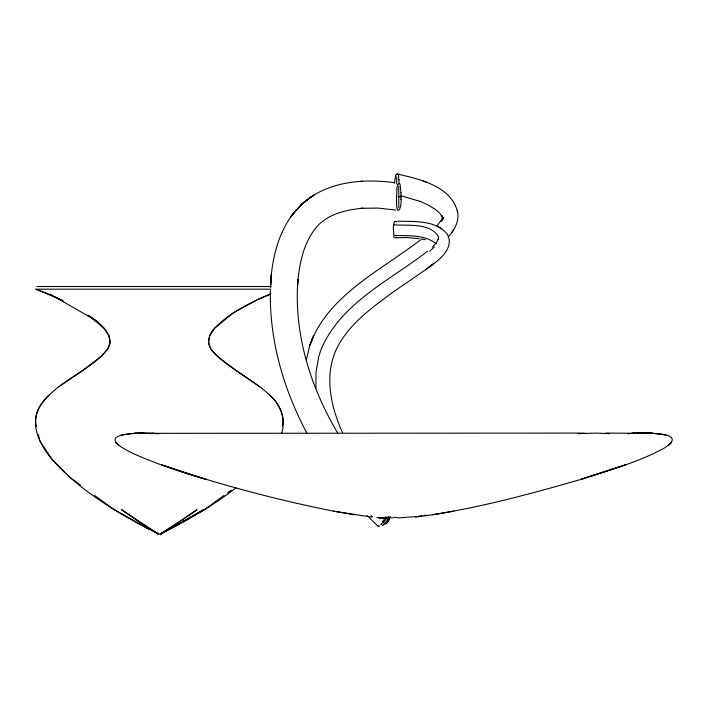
<?xml version="1.0" encoding="UTF-8"?>
<svg xmlns="http://www.w3.org/2000/svg" width="708" height="708" viewBox="0 0 708 708"><rect width="100%" height="100%" fill="white"/><g stroke="black" fill="none" stroke-linecap="round" stroke-linejoin="round"><path stroke-width="1.06" d="M396.569 197.32L396.94 189.284M270.385 290.563C269.27 340.442 283.722 389.781 307.104 433.535M379.284 526.248L378.497 526.646L378.789 525.876A11.806 1.46 -36.6 0 1 378.895 525.699M400.94 199.178C402.109 208.471 396.241 217.754 396.569 201.116M394.489 183.319L395.56 175.416M270.668 284.474L270.5 287.227C271.571 252.606 282.536 213.798 314.095 195.01L303.971 202.267L293.068 213.789L302.316 203.709L301.033 204.931L311.184 196.833M270.5 287.227L270.872 280.899M297.696 282.766L297.493 285.528L297.944 279.616C293.652 333.627 310.502 387.603 338.061 433.641M393.506 226.64L393.887 223.445A7.992 3.239 77.9 0 1 394.453 222.064L394.843 221.524M271.146 277.439L270.686 283.651L271.465 274.023L271.226 276.775M297.723 282.377C299.511 262.624 303.882 241.747 317.157 226.312C328.733 213.727 346.513 209.727 362.903 208.223L359.735 208.488M306.254 360.204L309.883 345.035L313.715 335.495L309.865 345.336C327.22 295.59 380.886 270.474 420.782 239.685M442.801 217.763L442.42 219.692L442.58 216.453L442.854 219.825L441.845 215.604L442.704 217.418L439.916 213.365L435.208 209.276L428.11 204.984L419.959 201.276M282.262 426.358C285.572 414.64 278.049 402.896 269.801 395.126C252.552 379.072 230.242 369.488 213.701 352.628C206.223 345.973 207.709 334.725 214.613 328.264C229.967 312.069 250.844 302.537 270.969 293.687M442.845 217.4L441.916 219.896L442.898 217.931M281.563 433.429C286.271 419.685 280.333 404.516 269.801 395.126M438.234 239.286L436.27 242.888L432.296 247.154M397.746 185.213L398.516 183.823L399.524 183.593M388.657 517.406L387.869 518.991M383.833 522.415L385.789 518.716M386.595 517.106L386.125 518.061M442.942 217.852L441.217 221.188L442.704 218.365L436.942 225.896M448.102 237.109C454.607 230.109 459.961 220.347 457.315 210.55L457.598 212.081C451.359 186.054 419.517 179.115 397.188 173.991M451.908 232.366L453.412 230.082M89.757 316.087C99.678 322.972 116.05 335.468 107.625 349.106C88.571 373.169 54.454 381.338 38.613 408.472C30.019 426.154 40.48 445.863 52.029 459.342C78.836 489.75 114.315 510.831 149.671 529.788M381.603 523.902L386.665 518.336A13.762 1.328 -46 0 1 388.426 516.424M48.861 395.126C40.568 402.932 33.364 414.711 36.4 426.358M427.526 251.225C390.011 280.457 341.168 302.635 321.397 348.805A85.898 84.287 -4.5 0 0 318.883 356.186L316.034 372.054L315.927 388.55M342.389 432.446C331.424 407.79 324.583 378.736 334.875 352.69C346.035 326.087 370.558 308.653 393.055 292.147C406.286 282.722 420.056 274.04 433.004 264.217C442.164 257.677 453.952 246.49 447.368 234.224C435.668 219.914 414.366 221.675 397.639 221.179M236.074 487.768C215.188 503.981 192.346 517.495 168.982 529.788M426.083 269.332L430.26 266.288M224.064 495.379L204.515 509.645L160.574 534.018L158.088 534.018L114.138 509.645L94.589 495.379M227.613 492.786L231.171 490.193M58.852 386.78L81.65 371.134L101.448 356.248L107.625 349.106L110.165 342.504L108.952 335.76L104.041 328.264L87.907 315.007M160.486 534.018L197.151 509.645L176.699 523.92L160.486 534.018L173.991 526.433M310.237 197.426C334.495 181.009 365.478 178.894 393.772 182.584M165.955 530.699L160.371 534.018L169.017 529.239M182.345 521.805L184.213 520.752M186.071 519.69L187.939 518.637M189.797 517.575L191.656 516.521M193.523 515.459L203.762 509.645L192.24 516.141M175.911 525.354L180.717 522.646M183.593 521.017L186.478 519.398M188.399 518.309L190.319 517.229M170.938 528.177L176.699 524.982M270.5 294.236L258.252 299.28L233.295 312.918L214.613 328.264L209.701 335.76L208.488 342.504L211.028 349.106L217.206 356.248L237.003 371.134L259.801 386.78M415.401 517.123C471.501 509.946 526.318 495.096 580.578 479.502C608.933 470.28 638.182 462.413 664.458 447.969C691.424 430.676 640.165 433.181 632.837 433.269L634.527 433.269L628.076 433.641M121.21 435.057L134.148 433.34L159.043 433.641M432.898 514.796L453.855 511.105M416.446 516.504L399.179 517.875L393.701 517.238M418.623 516.194L421.897 515.725M424.074 515.415L426.251 515.105M143.149 433.092C55.392 434.668 200.426 478.121 206.603 479.502L161.07 464.634L182.576 472.015M578.1 433.668L595.764 433.092L609.119 433.615M359.62 181.513L362.505 181.337L360.08 181.487M362.372 208.267L378.045 208.081L395.825 210.028M628.093 433.641L634.43 433.269M396.197 237.755L406.498 237.561L419.286 238.623M393.657 224.808C407.489 225.985 430.145 222.471 438.447 236.622A27.939 10.47 -26.9 0 1 438.093 239.331M134.662 433.34L584.312 433.092M134.334 433.34L144.149 433.092M633.695 433.269L643.05 433.092M36.851 286.519L271.173 286.519M62.384 300.272L35.904 289.191L271.005 289.191M605.898 433.092L652.449 433.34M182.593 472.015C232.038 487.83 282.342 500.963 333.256 511.105L371.709 517.123M391.09 517.875L392.958 517.875M144.06 433.092L153.415 433.269M642.961 433.092L652.776 433.34L665.909 435.057M643.97 433.092L652.776 433.34M384.594 517.875L376.78 517.548M378.851 517.707L384.187 517.875L379.284 517.707M379.107 517.707L384.179 517.875M152.68 433.269L159.017 433.641M398.294 196.505L400.976 196.992M333.256 511.105L354.212 514.796M421.295 238.932L425.198 239.676M400.569 195.603L420.694 201.585M35.904 289.191L47.684 293.687L63.286 300.847M423.242 181.036L426.844 182.487M438.845 226.985L441.571 228.454M50.144 294.174L97.642 321.503M382.692 525.584L385.294 523.239A10.682 2.469 -66.3 0 0 386.586 521.327M80.376 485.007L69.711 477.227L52.029 459.342L39.878 440.907L38.391 434.677M156.583 532.761L158.282 534.018L156.565 532.664M371.125 515.486L372.585 516.92M367.071 515.468L378.47 526.593M436.376 243.933C424.88 234.357 407.994 235.844 393.949 235.507L393.444 229.498M397.914 174.575L397.507 174.124A8.089 2.443 -80.7 0 0 397.02 173.973L395.976 174.672A8.372 3.027 82.7 0 0 395.551 175.398M398.56 176.673L398.834 179.85M400.958 192.85L400.153 184.469A11.93 2.859 -78.8 0 0 399.524 183.602M398.781 186.284L398.781 207.701M396.692 176.779L396.692 183.885M384.055 519.707A13.133 0.664 -50.7 0 1 382.462 521.575M396.816 189.027A13.107 3.673 84.8 0 1 397.684 184.965M396.524 201.32A13.762 0.974 -89.2 0 1 396.524 197.355M401.011 199.302A13.594 1.266 -89.5 0 0 401.055 195.275A13.744 0.982 -89.5 0 0 401.002 192.682M390.196 516.875A10.708 1.735 -46 0 1 389.453 517.681M381.701 524.309A10.708 1.735 -46 0 1 380.479 524.601M384.771 517.619A10.708 1.735 -46 0 1 385.488 516.822M387.913 519.141A10.478 2.292 -65.8 0 1 386.577 521.522M382.683 525.513A8.354 0.832 -49.9 0 1 382.754 525.194M397.967 174.389A10.248 3.195 -77.7 0 1 398.701 176.363M398.931 179.451A10.461 1.354 -88.9 0 1 399.011 183.381M390.205 517.221A7.584 2.345 -69.2 0 1 384.754 523.601M434.402 246.906A42.285 14.372 -28.2 0 1 429.455 251.305M383.541 523.062A6.239 0.912 -51.3 0 1 383.754 522.504M393.321 229.498A8.363 1.46 89.4 0 1 393.4 226.392M396.498 237.118A6.797 2.982 -78.5 0 1 393.427 236.552M396.675 221.931A6.593 2.77 -79.7 0 0 396.383 221.604L395.338 221.277A6.257 2.416 82.1 0 0 394.852 221.542M389.878 517.017A5.46 2 -72.8 0 1 387.719 521.371M385.488 518.106A5.46 2 -72.8 0 1 385.577 517.619M292.192 215.02L290.767 216.887L294.475 212.055L292.192 215.02M671.264 442.571L668.511 445.155L671.299 442.571M433.004 264.217L429.11 267.137L433.004 264.217M626.04 464.634L580.578 479.502L626.04 464.634M115.855 442.571L118.608 445.155L115.855 442.571M384.276 517.875L378.78 517.707L384.356 517.875M158.45 534.018L141.954 523.92L121.502 509.645L158.45 534.018"/></g></svg>
